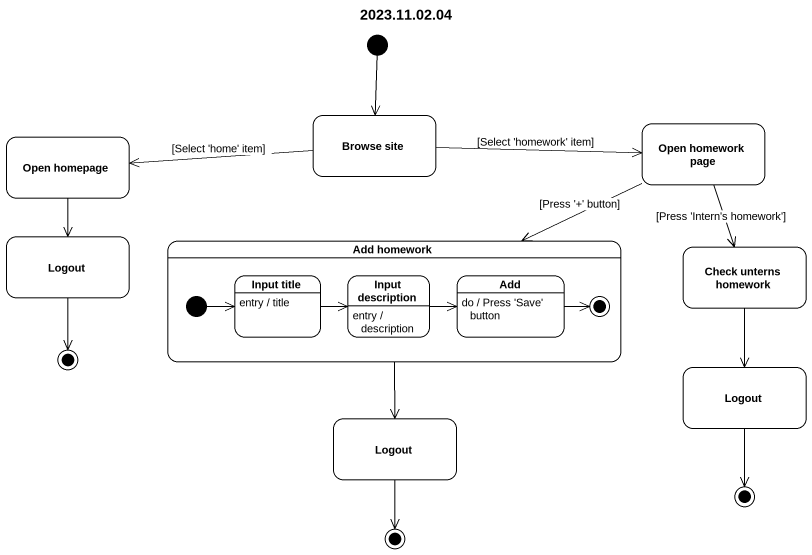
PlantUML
@startuml
title 2023.11.02.04
hide empty description
state "Browse site" as Browse_site
state "Open homework page" as Open_homework_page
state "Open homepage" as Open_homepage
state Logout
state "Add homework" as Add_homework {
  state "Input title" as Input_title
  Input_title : entry / title
  state "Input description" as Input_description
  Input_description : entry / description
  state Add
  Add : do / Press 'Save' button
  [*] -right-> Input_title
  Add -right-> [*]
}
state "Check unterns homework" as Check_unterns_homework
state final2 <<end>>
state "Logout" as Logout_2
state "Logout" as Logout_3
state final3 <<end>>
state final4 <<end>>
[*] --> Browse_site
Browse_site -right-> Open_homework_page : [Select 'homework' item]
Browse_site -left-> Open_homepage : [Select 'home' item]
Open_homework_page -left-> Add_homework : [Press '+' button]
Open_homework_page --> Check_unterns_homework : [Press 'Intern's homework']
Open_homepage --> Logout
Logout --> final2
Add_homework --> Logout_3
Check_unterns_homework --> Logout_2
Input_title -right-> Input_description
Input_description -right-> Add
Logout_2 --> final3
Logout_3 --> final4
@enduml
